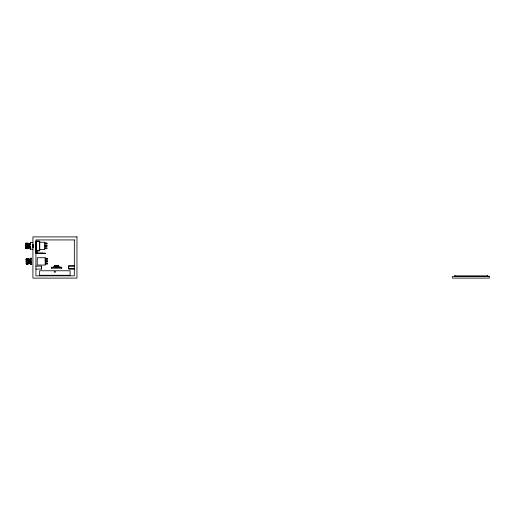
<?xml version="1.0" encoding="UTF-8"?>
<svg xmlns="http://www.w3.org/2000/svg" width="515" height="515" viewBox="0 0 515 515"><rect width="100%" height="100%" fill="white"/><g stroke="black" fill="none" stroke-linecap="round" stroke-linejoin="round"><path stroke-width="0.77" d="M37.537 253.586L37.222 253.2L36.14 253.432L36.127 241.252L39.584 241.252L39.616 250.818L36.159 250.818M37.395 253.509L37.016 253.135L37.679 253.509M36.147 248.919L36.147 253.206L45.185 253.148L45.191 253.515L37.016 253.509L36.147 248.919L36.681 248.919L36.707 253.432L37.254 253.586M36.114 248.99L35.773 248.99M36.842 252.949L37.157 253.348L45.191 253.348M36.674 252.015L37.009 251.964L36.88 253.586L45.05 253.599L36.282 253.348L37.009 252.949M54.983 267.227C51.822 264.697 60.081 265.978 58.639 266.287M58.588 266.693L58.163 267.15L58.118 266.551M56.232 265.888L55.485 266.216L55.832 266.435M28.834 246.917L28.975 244.638L29.001 247.425L29.136 244.586L28.975 245.172M54.654 265.734L58.292 265.862L54.699 266.004M55.041 267.06L56.586 267.266M28.834 245.249L29.136 244.67M29.136 244.837L28.834 245.378L29.136 245.076M25.75 243.653L26.091 243.151L27.726 243.151L27.726 248.681L26.091 248.681L25.75 248.179L25.75 243.653L26.091 243.653M26.465 264.156L26.123 259.122L26.465 258.627L26.465 264.156L28.1 264.156L28.1 258.627M32.992 242.584L30.662 242.584L30.269 245.198M30.269 243.241L30.662 242.7M30.643 258.717L31.035 258.17M30.269 243.518L30.662 243.029M30.643 258.994L31.035 258.504M28.834 245.558L27.726 245.327M54.848 266.519L54.751 267.195M26.091 243.962L25.75 244.316L26.091 244.316M26.465 259.431L26.123 259.785L26.465 259.785M30.662 243.563L30.269 243.962L25.75 243.956L26.091 243.518L27.726 243.518M31.035 259.032L30.643 259.431L26.123 259.425L26.465 258.994L28.1 258.994M58.053 267.015L58.401 266.673M37.009 253.007C36.559 252.884 37.215 253.509 36.848 253.058L37.389 253.309M30.269 244.535L30.662 244.252M30.643 260.004L31.035 259.721M57.867 267.343L56.354 267.266M54.384 266.171L58.298 265.882M54.622 266.017L54.326 266.57M30.643 260.674L31.035 260.526M29.136 245.7L28.801 245.797M29.143 245.9L25.75 245.913M36.295 241.194L39.752 241.194L39.758 250.734L36.295 250.734M36.159 241.477L39.616 241.477M39.262 242.243L44.831 242.243L44.831 249.582L39.262 249.582M27.726 243.247L26.091 243.247L25.75 243.73L26.091 243.73M47.032 243.164L44.831 243.164L47.032 243.177L47.032 244.078L44.831 244.078M27.726 243.653L30.269 243.653M27.726 243.73L30.269 243.73M35.773 244.039L36.114 244.039M27.726 244.316L30.269 244.316M27.726 244.535L25.75 244.78L26.091 244.78M27.726 244.78L30.269 244.78M27.726 245.198L25.75 245.327L26.091 245.327M35.773 245.224L36.114 245.224M47.032 245.455L44.831 245.455L47.032 245.455L47.032 246.363L44.831 246.363M25.75 246.209L29.136 246.363M26.091 246.498L25.75 246.498L27.726 246.634M27.726 246.498L29.143 246.563M26.091 247.046L25.75 247.046L27.726 247.297M27.726 247.046L30.269 247.046M30.662 247.297L30.269 247.297L30.662 247.58M26.091 247.515L25.75 247.515L26.091 247.87M27.726 247.515L30.269 247.515M44.831 247.767L47.032 247.767L47.032 248.668L44.831 248.668M35.773 247.921L36.114 247.921M26.091 248.101L25.75 248.101L26.091 248.584L27.726 248.584M27.726 248.179L30.269 248.101M27.726 248.307L26.091 248.307L25.75 247.876L30.269 247.876L30.662 248.269M30.269 246.634L30.662 249.247L32.992 249.247M36.127 250.593L39.584 250.593M36.707 252.241L36.88 253.419L37.222 253.361M28.1 258.717L26.465 258.717L26.123 259.2L26.465 259.2M47.406 258.639L45.204 258.639L47.406 258.652L47.406 259.554L45.204 259.554M26.123 259.122L26.465 259.122M28.1 259.122L30.643 259.122M28.1 259.2L30.643 259.2M28.1 259.785L30.643 259.785M28.1 260.004L26.123 260.255L26.465 260.255M28.1 260.255L30.643 260.255M28.1 260.674L26.123 260.802L26.465 260.802M28.1 260.802L30.643 260.802M47.406 260.931L45.204 260.931L47.406 260.931L47.406 261.839L45.204 261.839M26.123 261.388L31.035 261.317M26.123 261.684L26.465 261.684M28.1 261.684L30.643 261.684M26.465 261.749L28.1 261.749M26.465 261.974L26.123 261.974L28.1 262.103M28.1 261.974L30.643 261.974M31.035 262.103L30.643 262.103L31.035 262.18M26.465 262.521L26.123 262.521L28.1 262.772M28.1 262.521L30.643 262.521M31.035 262.772L30.643 262.772L31.035 263.056M26.465 262.991L26.123 262.991L26.465 263.345M28.1 262.991L30.643 262.991M47.406 263.223L45.204 263.223L47.406 263.236L47.406 264.144L45.204 264.124M26.465 263.577L26.123 263.654L26.465 264.06L28.1 264.06M28.1 263.577L30.643 263.654M28.1 263.783L26.465 263.783L26.123 263.352L30.643 263.352L31.035 263.744M74.334 265.766L68.534 265.766L68.534 268.708L74.334 268.708M56.232 266.113L56.702 266.113M35.921 266.133L41.606 266.133L41.606 269.075L35.921 269.075M56.702 265.888L57.32 266.377M68.688 266.197L74.353 266.133M57.32 266.435L55.832 266.377M57.629 266.854L59.998 266.854L59.998 267.246M54.255 267.06L58.684 267.06M57.448 267.06L55.446 267.227M51.481 268.206L61.723 268.206L61.723 267.246L51.481 267.246L51.564 268.206M74.353 269.075L68.688 269.075L68.688 266.133M37.016 253.303L42.925 253.316M30.643 261.317L31.035 261.388M28.834 246.518L29.143 247.348L28.975 247.026M54.539 266.673L54.88 267.015M30.269 248.314L30.662 248.797M30.643 263.783L31.035 264.272M30.269 248.584L30.662 249.131M30.643 264.06L31.035 264.607M29.136 247.058L28.801 246.691L29.143 247.264M28.801 246.82L29.001 247.342M36.462 250.277L36.732 252.414M487.879 276.413L487.879 275.847L454.655 275.847L454.655 276.413M487.795 275.847L487.795 276.413M487.402 275.847L487.486 276.413M455.131 275.847L455.131 276.413M454.739 275.847L454.739 276.413M61.639 267.246L61.639 268.206M57.822 265.83L57.822 266.242L57.159 266.242L57.159 265.83M55.775 265.83L55.775 266.242L55.111 266.242L55.111 265.83M54.365 267.246L54.365 266.854L53.122 266.854L53.122 267.246M46.492 245.455L46.472 246.363M45.777 260.931L45.771 261.839M45.397 245.455L45.372 246.363M42.925 253.148L42.932 253.515M42.764 253.2L36.848 253.361L36.823 250.264M41.586 266.133L41.586 269.075M36.649 250.837L36.649 252.266M36.089 241.136L36.114 253.206M33.192 244.194L33.192 245.031M33.198 246.852L33.198 247.741M33.024 244.245L33.057 247.818M32.748 244.374L32.78 247.696M30.662 242.584L30.662 245.05M30.662 246.775L30.662 249.247M26.091 243.151L26.091 248.681M31.035 258.06L30.643 258.62L30.643 264.156L31.035 264.723L31.035 258.06M76.954 236.894L32.921 236.894L32.921 278.106L76.954 278.106L76.954 236.894M74.334 239.932L35.921 239.932L35.921 275.847L74.334 275.847L74.334 239.932M45.204 257.719L37.247 257.719L37.247 265.058L45.204 265.058L45.204 257.719M54.307 270.768L39.629 270.768L39.629 275.287L70.117 275.287L70.117 270.768L55.433 270.768L55.433 272.178L54.307 272.178L54.307 270.768M489.25 276.413L452.55 276.413L452.55 278.106L489.25 278.106L489.25 276.413M46.865 261.839L46.865 260.931L46.846 261.839"/></g></svg>
